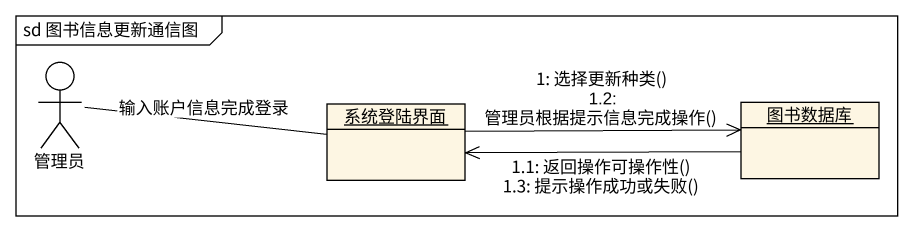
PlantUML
@startuml
mainframe sd 图书信息更新通信图
allowmixing
hide circle
hide empty members
actor 管理员
object 系统登陆界面
object 图书数据库
管理员 -right- 系统登陆界面 : 输入账户信息完成登录
系统登陆界面 -right-> 图书数据库 : 1: 选择更新种类()\n1.2: 管理员根据提示信息完成操作()
图书数据库 -left-> 系统登陆界面 : 1.1: 返回操作可操作性()\n1.3: 提示操作成功或失败()
@enduml
